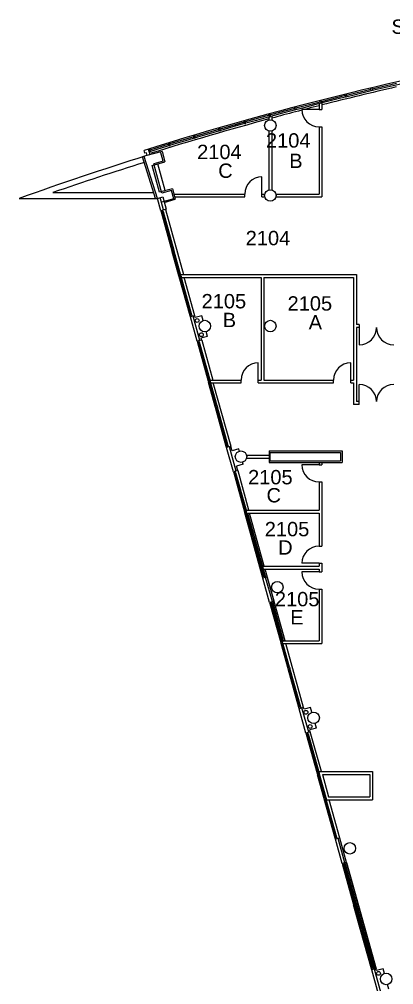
# Model space of a CAD drawing. Header units: inches. Extents: x 6 to 4363, y 5 to 3425.
# Drawn here: x 6 to 789, y 1262 to 3280 of the extents above; entities that cross this region are included whole.
import ezdxf

# ---------------------------------------------------------------- set-up
doc = ezdxf.new("R2010")
doc.units = ezdxf.units.IN
doc.header["$MEASUREMENT"] = 0
for name, color, linetype in [('A-DOOR', 4, 'Continuous'), ('A-FLOR-TEXT', 7, 'Continuous'), ('A-GLAZ', 3, 'Continuous'), ('A-ROOF-OTLN', 6, 'Continuous'), ('A-WALL', 5, 'Continuous'), ('A-WALL-JAMB', 6, 'Continuous'), ('S-COLS', 6, 'Continuous')]:
    doc.layers.add(name, color=color, linetype=linetype)
doc.styles.get("Standard").update_dxf_attribs({"font": 'arial.ttf'})

msp = doc.modelspace()

# ---------------------------------------------------------------- linework, layer by layer
for centre in [(378.4, 2650.7), (387.2, 2621), (606, 1831.7), (614.8, 1802), (757.8, 1285.7)]:
    msp.add_circle(centre, 4)
at = {"layer": 'A-DOOR'}
for p, q in [((633.5, 3091.8), (597.5, 3091.8)), ((513.9, 2915.1), (513.9, 2951.1)), ((717.5, 2636.1), (717.5, 2600.1)), ((506.2, 2526.2), (506.2, 2562.2)), ((699.5, 2526.2), (699.5, 2562.2)), ((717.5, 2481.1), (717.5, 2517.1)), ((633.5, 2349.1), (597.5, 2349.1)), ((633.5, 2143.1), (597.5, 2143.1)), ((633.5, 2125.1), (597.5, 2125.1))]:
    msp.add_line(p, q, dxfattribs=at)
for centre, start, end in [((633.5, 3091.8), 180, 270), ((513.9, 2915.1), 90, 180), ((717.5, 2636.1), 270, 0), ((789.5, 2636.1), 180, 270), ((506.2, 2526.2), 90, 180), ((699.5, 2526.2), 90, 180), ((717.5, 2481.1), 0, 90), ((789.5, 2481.1), 90, 180), ((633.5, 2349.1), 180, 270), ((633.5, 2143.1), 90, 180), ((633.5, 2125.1), 180, 270)]:
    msp.add_arc(centre, 36, start, end, dxfattribs=at)
at = {"layer": 'A-GLAZ'}
for p, q in [((741.8, 3133.7), (691, 3121.4)), ((795.2, 3146.2), (744.3, 3134.3)), ((688.6, 3120.8), (637.9, 3108.2)), ((582.4, 3093.8), (531.9, 3080.4)), ((635.4, 3107.5), (584.9, 3094.5)), ((529.5, 3079.7), (479.1, 3065.9)), ((424, 3050.2), (373.8, 3035.6)), ((468.7, 3062.9), (418.5, 3048.6)), ((476.7, 3065.2), (426.4, 3050.9)), ((371.4, 3034.9), (321.4, 3019.8)), ((319, 3019.1), (279.7, 3007)), ((303.1, 2877.9), (325.7, 2796.7)), ((305, 2878.4), (327.6, 2797.2)), ((307, 2878.9), (329.5, 2797.8)), ((340.3, 2744.1), (326.3, 2794.3)), ((342.2, 2744.6), (328.3, 2794.8)), ((344.1, 2745.1), (330.2, 2795.4)), ((363.5, 2660.5), (341, 2741.7)), ((365.4, 2661), (342.9, 2742.2)), ((367.4, 2661.6), (344.8, 2742.7)), ((379, 2604.9), (401.5, 2523.7)), ((380.9, 2605.4), (403.5, 2524.2)), ((382.8, 2605.9), (405.4, 2524.8)), ((416.2, 2471.1), (402.2, 2521.3)), ((418.1, 2471.6), (404.1, 2521.8)), ((420, 2472.1), (406.1, 2522.4)), ((439.4, 2387.5), (416.8, 2468.7)), ((441.3, 2388), (418.8, 2469.2)), ((443.2, 2388.6), (420.7, 2469.7)), ((454.8, 2331.9), (477.4, 2250.7)), ((456.8, 2332.4), (479.3, 2251.2)), ((458.7, 2332.9), (481.3, 2251.8)), ((492, 2198.1), (478.1, 2248.3)), ((494, 2198.6), (480, 2248.8)), ((495.9, 2199.1), (481.9, 2249.4)), ((515.2, 2114.5), (492.7, 2195.7)), ((517.2, 2115), (494.6, 2196.2)), ((519.1, 2115.6), (496.5, 2196.7)), ((530.7, 2058.9), (553.3, 1977.7)), ((532.6, 2059.4), (555.2, 1978.2)), ((534.6, 2059.9), (557.1, 1978.8)), ((567.9, 1925.1), (553.9, 1975.3)), ((569.8, 1925.6), (555.9, 1975.8)), ((571.7, 1926.1), (557.8, 1976.4)), ((591.1, 1841.5), (568.6, 1922.7)), ((593, 1842), (570.5, 1923.2)), ((595, 1842.6), (572.4, 1923.7)), ((606.6, 1785.9), (629.5, 1703.5)), ((608.5, 1786.4), (631.4, 1704)), ((610.4, 1786.9), (633.3, 1704.6)), ((643.4, 1653.3), (630.1, 1701.1)), ((645.4, 1653.8), (632.1, 1701.6)), ((667, 1568.5), (644.1, 1650.9)), ((668.9, 1569), (646, 1651.4)), ((670.8, 1569.6), (647.9, 1651.9)), ((686.3, 1513.9), (708.9, 1432.8)), ((682.4, 1512.9), (705, 1431.7)), ((684.4, 1513.4), (706.9, 1432.2)), ((719.6, 1379.1), (705.7, 1429.3)), ((721.6, 1379.6), (707.6, 1429.8)), ((723.5, 1380.1), (709.5, 1430.4)), ((742.9, 1295.5), (720.3, 1376.7)), ((744.8, 1296), (722.2, 1377.2)), ((746.7, 1296.6), (724.2, 1377.7))]:
    msp.add_line(p, q, dxfattribs=at)
for radius, start, end in [(7004.8, 100.56215, 107.29623), (6998.8, 100.57131, 107.29774), (6994.8, 102.94175, 104.25168), (6994.8, 104.30239, 105.14085)]:
    msp.add_arc((2361.5, -3678.2), radius, start, end, dxfattribs=at)
at = {"layer": 'A-ROOF-OTLN'}
for p, q in [((312.1, 2882.9), (349.9, 2746.9)), ((373.8, 2660.8), (351.5, 2740.9)), ((387.9, 2609.9), (411.2, 2526.2)), ((449.3, 2387.1), (412.2, 2520.6)), ((463.3, 2336.8), (486.1, 2255)), ((521.8, 2113.2), (484.3, 2248.1)), ((518.8, 2137.1), (488, 2248.1)), ((562.2, 1981.1), (520.5, 2131.1)), ((535.8, 2062.9), (558.4, 1981.7)), ((600.9, 1841.6), (563.8, 1975.1)), ((638.2, 1707.6), (615.1, 1790.8)), ((676.8, 1568.6), (654.5, 1648.9)), ((687.6, 1516.9), (749.3, 1294.7)), ((690.9, 1517.8), (752.7, 1295.6)), ((753.7, 1291.8), (690.9, 1517.8))]:
    msp.add_line(p, q, dxfattribs=at)
msp.add_arc((2361.5, -3678.2), 6994.8, 105.19177, 107.29774, dxfattribs=at)
at = {"layer": 'A-WALL'}
for p, q in [((633.5, 3103.9), (633.5, 3091.8)), ((633.5, 3091.8), (639.5, 3091.8)), ((639.5, 3105.5), (639.5, 3091.8)), ((528.5, 3076.3), (528.5, 3070.1)), ((534.5, 3077.9), (534.5, 3070.1)), ((633.5, 3055.8), (639.5, 3055.8)), ((633.5, 3055.8), (633.5, 2915.1)), ((639.5, 3055.8), (639.5, 2909.1)), ((528.5, 3046.9), (528.5, 2922.7)), ((534.5, 3046.9), (534.5, 2922.7)), ((276.5, 3009.1), (267.4, 3006.3)), ((279.9, 2997), (276.5, 3009.1)), ((291.5, 2906.1), (264.3, 2992.7)), ((269, 3000.5), (267.4, 3006.3)), ((295.3, 2906.1), (267.7, 2993.8)), ((272.4, 3001.5), (269, 3000.5)), ((305, 3003.8), (270.6, 2994.7)), ((274, 2995.8), (272.4, 3001.5)), ((307.4, 2983.9), (301.8, 3004.1)), ((305, 3003.8), (311, 2982.2)), ((284.4, 2974.9), (311, 2982.2)), ((300, 2919), (284.4, 2974.9)), ((307.4, 2983.9), (287.6, 2978.4)), ((304.6, 2917.1), (287.6, 2978.4)), ((311.5, 2922.2), (296, 2978.1)), ((76.6, 2918.1), (287.8, 2918.1)), ((295.3, 2906.1), (306.4, 2909.2)), ((326.5, 2926.3), (300, 2919)), ((308.2, 2881.9), (301, 2907.7)), ((324.5, 2922.6), (304.6, 2917.1)), ((306.4, 2909.2), (313.6, 2883.4)), ((329.3, 2905.3), (324.5, 2922.6)), ((326.5, 2926.3), (332.7, 2904.1)), ((329.7, 2915.1), (477.9, 2915.1)), ((331.3, 2909.1), (477.9, 2909.1)), ((477.9, 2909.1), (477.9, 2915.1)), ((513.9, 2909.1), (513.9, 2915.1)), ((513.9, 2915.1), (519.9, 2915.1)), ((513.9, 2909.1), (519.9, 2909.1)), ((542.1, 2915.1), (633.5, 2915.1)), ((542.1, 2909.1), (639.5, 2909.1)), ((6.4, 2906.1), (295.3, 2906.1)), ((302.4, 2880.3), (295.3, 2906.1)), ((329.3, 2905.3), (303.7, 2898.2)), ((309.6, 2897.6), (332.7, 2904.1)), ((313.6, 2883.4), (302.4, 2880.3)), ((343.6, 2746.9), (711.5, 2746.9)), ((711.5, 2746.9), (711.5, 2642.1)), ((345.3, 2740.9), (512.2, 2740.9)), ((512.2, 2740.9), (512.2, 2526.2)), ((518.2, 2740.9), (518.2, 2526.2)), ((518.2, 2740.9), (705.5, 2740.9)), ((705.5, 2740.9), (705.5, 2526.2)), ((373.3, 2660.6), (364.2, 2658.1)), ((378.3, 2607.3), (364.2, 2658.1)), ((384.1, 2608.9), (370, 2659.7)), ((374.4, 2656.8), (373.3, 2660.6)), ((388.2, 2660.6), (374.4, 2656.8)), ((391, 2650.6), (388.2, 2660.6)), ((400.2, 2617.5), (397.4, 2627.5)), ((717.5, 2642.1), (711.5, 2642.1)), ((717.5, 2636.1), (711.5, 2636.1)), ((711.5, 2636.1), (711.5, 2481.1)), ((717.5, 2642.1), (717.5, 2636.1)), ((387.5, 2609.8), (378.3, 2607.3)), ((400.2, 2617.5), (386.4, 2613.7)), ((386.4, 2613.7), (387.5, 2609.8)), ((405, 2526.2), (470.2, 2526.2)), ((470.2, 2520.2), (470.2, 2526.2)), ((506.2, 2520.2), (506.2, 2526.2)), ((506.2, 2526.2), (512.2, 2526.2)), ((518.2, 2526.2), (663.5, 2526.2)), ((663.5, 2520.2), (663.5, 2526.2)), ((699.5, 2520.2), (699.5, 2526.2)), ((699.5, 2526.2), (705.5, 2526.2)), ((406.6, 2520.2), (470.2, 2520.2)), ((506.2, 2520.2), (663.5, 2520.2)), ((699.5, 2520.2), (705.5, 2520.2)), ((705.5, 2520.2), (705.5, 2475.1)), ((717.5, 2475.1), (705.5, 2475.1)), ((717.5, 2481.1), (711.5, 2481.1)), ((717.5, 2475.1), (717.5, 2481.1)), ((449.2, 2387.6), (440, 2385.1)), ((454.2, 2334.3), (440, 2385.1)), ((460, 2335.9), (445.8, 2386.7)), ((451.8, 2378.2), (449.2, 2387.6)), ((465.8, 2382.1), (451.8, 2378.2)), ((467.3, 2376.7), (465.8, 2382.1)), ((481.9, 2369.1), (529, 2369.1)), ((481.9, 2363.1), (529, 2363.1)), ((529, 2378.1), (681.5, 2378.1)), ((529, 2378.1), (529, 2354.1)), ((530.5, 2375.1), (530.5, 2357.1)), ((530.5, 2375.1), (678.5, 2375.1)), ((530.5, 2375.1), (530.5, 2357.1)), ((678.5, 2375.1), (678.5, 2357.1)), ((681.5, 2378.1), (681.5, 2354.1)), ((474.7, 2350.1), (460.7, 2346.2)), ((463.3, 2336.8), (460.7, 2346.2)), ((474.7, 2350.1), (473.2, 2355.5)), ((529, 2354.1), (681.5, 2354.1)), ((530.5, 2357.1), (678.5, 2357.1)), ((633.5, 2354.1), (633.5, 2349.1)), ((633.5, 2349.1), (639.5, 2349.1)), ((639.5, 2354.1), (639.5, 2349.1)), ((463.3, 2336.8), (454.2, 2334.3)), ((633.5, 2313.1), (639.5, 2313.1)), ((633.5, 2313.1), (633.5, 2254.1)), ((639.5, 2313.1), (639.5, 2179.1)), ((480.6, 2254.1), (633.5, 2254.1)), ((482.3, 2248.1), (633.5, 2248.1)), ((633.5, 2248.1), (633.5, 2179.1)), ((633.5, 2179.1), (639.5, 2179.1)), ((633.5, 2143.1), (639.5, 2143.1)), ((633.5, 2143.1), (633.5, 2137.1)), ((639.5, 2143.1), (639.5, 2125.1)), ((515.2, 2137.1), (633.5, 2137.1)), ((516.9, 2131.1), (633.5, 2131.1)), ((633.5, 2131.1), (633.5, 2125.1)), ((633.5, 2125.1), (639.5, 2125.1)), ((525.1, 2114.6), (515.9, 2112.1)), ((530, 2061.3), (515.9, 2112.1)), ((535.8, 2062.9), (521.7, 2113.7)), ((539.2, 2063.8), (525.1, 2114.6)), ((633.5, 2089.1), (639.5, 2089.1)), ((633.5, 2089.1), (633.5, 1981.1)), ((639.5, 2089.1), (639.5, 1975.1)), ((539.2, 2063.8), (530, 2061.3)), ((556.7, 1981.1), (633.5, 1981.1)), ((558.1, 1975.1), (639.5, 1975.1)), ((600.9, 1841.6), (591.8, 1839.1)), ((605.9, 1788.3), (591.8, 1839.1)), ((611.7, 1789.9), (597.6, 1840.7)), ((602, 1837.8), (600.9, 1841.6)), ((615.8, 1841.6), (602, 1837.8)), ((618.6, 1831.6), (615.8, 1841.6)), ((627.8, 1798.5), (614, 1794.7)), ((627.8, 1798.5), (625, 1808.5)), ((615.1, 1790.8), (605.9, 1788.3)), ((615.1, 1790.8), (614, 1794.7)), ((632.5, 1707.6), (648.8, 1648.9)), ((632.5, 1707.6), (745.5, 1707.6)), ((647.3, 1654.3), (634, 1702.1)), ((640.4, 1701.6), (739.5, 1701.6)), ((640.4, 1701.6), (653.3, 1654.9)), ((739.5, 1701.6), (739.5, 1654.9)), ((745.5, 1707.6), (745.5, 1648.9)), ((648.8, 1648.9), (745.5, 1648.9)), ((653.3, 1654.9), (739.5, 1654.9)), ((676.8, 1568.6), (667.7, 1566.1)), ((681.8, 1515.3), (667.7, 1566.1)), ((687.6, 1516.9), (673.4, 1567.7)), ((690.9, 1517.8), (676.8, 1568.6)), ((690.9, 1517.8), (681.8, 1515.3)), ((752.7, 1295.6), (743.5, 1293.1)), ((757.6, 1242.3), (743.5, 1293.1)), ((763.4, 1243.9), (749.3, 1294.7)), ((753.7, 1291.8), (752.7, 1295.6)), ((767.5, 1295.6), (753.7, 1291.8)), ((770.3, 1285.6), (767.5, 1295.6)), ((779.5, 1252.5), (776.7, 1262.5))]:
    msp.add_line(p, q, dxfattribs=at)
for radius, start, end in [(6992.8, 107.39763, 109.68112), (6980.8, 107.45165, 109.10521)]:
    msp.add_arc((2361.5, -3678.2), radius, start, end, dxfattribs=at)
at = {"layer": 'A-WALL-JAMB'}
for p, q in [((741.1, 3136.7), (743.5, 3137.3)), ((742.5, 3130.8), (741.1, 3136.7)), ((745, 3131.4), (742.5, 3130.8)), ((743.5, 3137.3), (745, 3131.4)), ((634.7, 3110.5), (637.1, 3111.1)), ((636.2, 3104.6), (634.7, 3110.5)), ((637.1, 3111.1), (638.6, 3105.2)), ((687.8, 3123.8), (690.3, 3124.4)), ((689.3, 3117.9), (687.8, 3123.8)), ((691.7, 3118.5), (689.3, 3117.9)), ((690.3, 3124.4), (691.7, 3118.5)), ((581.6, 3096.8), (584, 3097.4)), ((583.2, 3090.9), (581.6, 3096.8)), ((585.6, 3091.6), (583.2, 3090.9)), ((584, 3097.4), (585.6, 3091.6)), ((638.6, 3105.2), (636.2, 3104.6)), ((475.9, 3068.1), (478.3, 3068.8)), ((477.5, 3062.3), (475.9, 3068.1)), ((479.9, 3062.9), (478.3, 3068.8)), ((528.7, 3082.7), (531.1, 3083.3)), ((530.3, 3076.8), (528.7, 3082.7)), ((530.3, 3076.8), (532.7, 3077.5)), ((532.7, 3077.5), (531.1, 3083.3)), ((423.2, 3053.2), (425.6, 3053.8)), ((424.8, 3047.3), (423.2, 3053.2)), ((424.8, 3047.3), (427.2, 3048)), ((427.2, 3048), (425.6, 3053.8)), ((477.5, 3062.3), (479.9, 3062.9)), ((370.6, 3037.8), (373, 3038.5)), ((372.3, 3032), (370.6, 3037.8)), ((372.3, 3032), (374.7, 3032.7)), ((374.7, 3032.7), (373, 3038.5)), ((278.9, 3009.9), (276.5, 3009.1)), ((280.5, 3004.1), (278.9, 3009.9)), ((318.1, 3022), (320.5, 3022.7)), ((318.1, 3022), (320.5, 3022.7)), ((319.9, 3016.2), (318.1, 3022)), ((319.9, 3016.2), (318.1, 3022)), ((319.9, 3016.2), (322.2, 3016.9)), ((319.9, 3016.2), (322.2, 3016.9)), ((322.2, 3016.9), (320.5, 3022.7)), ((322.2, 3016.9), (320.5, 3022.7)), ((278.1, 3003.3), (280.5, 3004.1)), ((302.4, 2880.3), (303.1, 2877.9)), ((307, 2878.9), (303.1, 2877.9)), ((307, 2878.9), (306.3, 2881.3)), ((325.7, 2796.7), (329.5, 2797.8)), ((325.7, 2796.7), (326.3, 2794.3)), ((326.3, 2794.3), (330.2, 2795.4)), ((330.2, 2795.4), (329.5, 2797.8)), ((340.3, 2744.1), (344.1, 2745.1)), ((344.1, 2745.1), (344.8, 2742.7)), ((341, 2741.7), (340.3, 2744.1)), ((341, 2741.7), (344.8, 2742.7)), ((367.4, 2661.6), (363.5, 2660.5)), ((364.2, 2658.1), (363.5, 2660.5)), ((367.4, 2661.6), (368, 2659.2)), ((378.3, 2607.3), (379, 2604.9)), ((382.8, 2605.9), (379, 2604.9)), ((382.8, 2605.9), (382.2, 2608.3)), ((401.5, 2523.7), (405.4, 2524.8)), ((401.5, 2523.7), (402.2, 2521.3)), ((406.1, 2522.4), (405.4, 2524.8)), ((402.2, 2521.3), (406.1, 2522.4)), ((416.2, 2471.1), (420, 2472.1)), ((416.8, 2468.7), (416.2, 2471.1)), ((416.8, 2468.7), (420.7, 2469.7)), ((420, 2472.1), (420.7, 2469.7)), ((443.2, 2388.6), (439.4, 2387.5)), ((440, 2385.1), (439.4, 2387.5)), ((443.2, 2388.6), (443.9, 2386.2)), ((454.2, 2334.3), (454.8, 2331.9)), ((458.7, 2332.9), (454.8, 2331.9)), ((458.7, 2332.9), (458, 2335.3)), ((477.4, 2250.7), (481.3, 2251.8)), ((477.4, 2250.7), (478.1, 2248.3)), ((478.1, 2248.3), (481.9, 2249.4)), ((481.9, 2249.4), (481.3, 2251.8)), ((492, 2198.1), (495.9, 2199.1)), ((492.7, 2195.7), (492, 2198.1)), ((492.7, 2195.7), (496.5, 2196.7)), ((495.9, 2199.1), (496.5, 2196.7)), ((519.1, 2115.6), (515.2, 2114.5)), ((515.9, 2112.1), (515.2, 2114.5)), ((519.1, 2115.6), (519.8, 2113.2)), ((530, 2061.3), (530.7, 2058.9)), ((534.6, 2059.9), (530.7, 2058.9)), ((534.6, 2059.9), (533.9, 2062.3)), ((553.3, 1977.7), (557.1, 1978.8)), ((557.8, 1976.4), (557.1, 1978.8)), ((553.3, 1977.7), (553.9, 1975.3)), ((553.9, 1975.3), (557.8, 1976.4)), ((567.9, 1925.1), (571.7, 1926.1)), ((568.6, 1922.7), (567.9, 1925.1)), ((568.6, 1922.7), (572.4, 1923.7)), ((571.7, 1926.1), (572.4, 1923.7)), ((595, 1842.6), (591.1, 1841.5)), ((591.8, 1839.1), (591.1, 1841.5)), ((595, 1842.6), (595.6, 1840.2)), ((605.9, 1788.3), (606.6, 1785.9)), ((610.4, 1786.9), (606.6, 1785.9)), ((610.4, 1786.9), (609.8, 1789.3)), ((629.5, 1703.5), (633.3, 1704.6)), ((629.5, 1703.5), (630.1, 1701.1)), ((630.1, 1701.1), (634, 1702.1)), ((634, 1702.1), (633.3, 1704.6)), ((643.4, 1653.3), (647.3, 1654.3)), ((644.1, 1650.9), (643.4, 1653.3)), ((644.1, 1650.9), (647.9, 1651.9)), ((647.3, 1654.3), (647.9, 1651.9)), ((670.8, 1569.6), (667, 1568.5)), ((667.7, 1566.1), (667, 1568.5)), ((670.8, 1569.6), (671.5, 1567.2)), ((681.8, 1515.3), (682.4, 1512.9)), ((686.3, 1513.9), (682.4, 1512.9)), ((686.3, 1513.9), (685.6, 1516.3)), ((705, 1431.7), (708.9, 1432.8)), ((705, 1431.7), (705.7, 1429.3)), ((705.7, 1429.3), (709.5, 1430.4)), ((709.5, 1430.4), (708.9, 1432.8)), ((719.6, 1379.1), (723.5, 1380.1)), ((720.3, 1376.7), (719.6, 1379.1)), ((720.3, 1376.7), (724.2, 1377.7)), ((723.5, 1380.1), (724.2, 1377.7)), ((746.7, 1296.6), (742.9, 1295.5)), ((743.5, 1293.1), (742.9, 1295.5)), ((746.7, 1296.6), (747.4, 1294.2))]:
    msp.add_line(p, q, dxfattribs=at)
at = {"layer": 'S-COLS'}
for centre in [(531.5, 3058.5), (531.5, 2912.1), (394.4, 2639.1), (531.5, 2639.1), (470.2, 2366.1), (546.1, 2093.1), (622, 1820.1), (697.8, 1547.1), (773.7, 1274.1)]:
    msp.add_circle(centre, 12, dxfattribs=at)

# ---------------------------------------------------------------- texts
at = {"layer": 'A-FLOR-TEXT'}
for s, p in [('STAIR #9', (784.8, 3250)), ('2104', (522.3, 3012.2)), ('2104', (378.3, 2988.2)), ('B', (571, 2969.5)), ('C', (422.5, 2948.9)), ('2104', (479.9, 2808.1)), ('2105', (387.7, 2676.1)), ('2105', (567.5, 2671.4)), ('B', (431.9, 2636.8)), ('A', (611.7, 2632.1)), ('2105', (484.9, 2308.2)), ('C', (523.5, 2270.4)), ('2105', (519.8, 2199.6)), ('D', (547.9, 2161.3)), ('2105', (541, 2053.2)), ('E', (573.2, 2015.2))]:
    msp.add_text(s, height=30, dxfattribs=at).set_placement(p)

doc.saveas('drawing.dxf')
